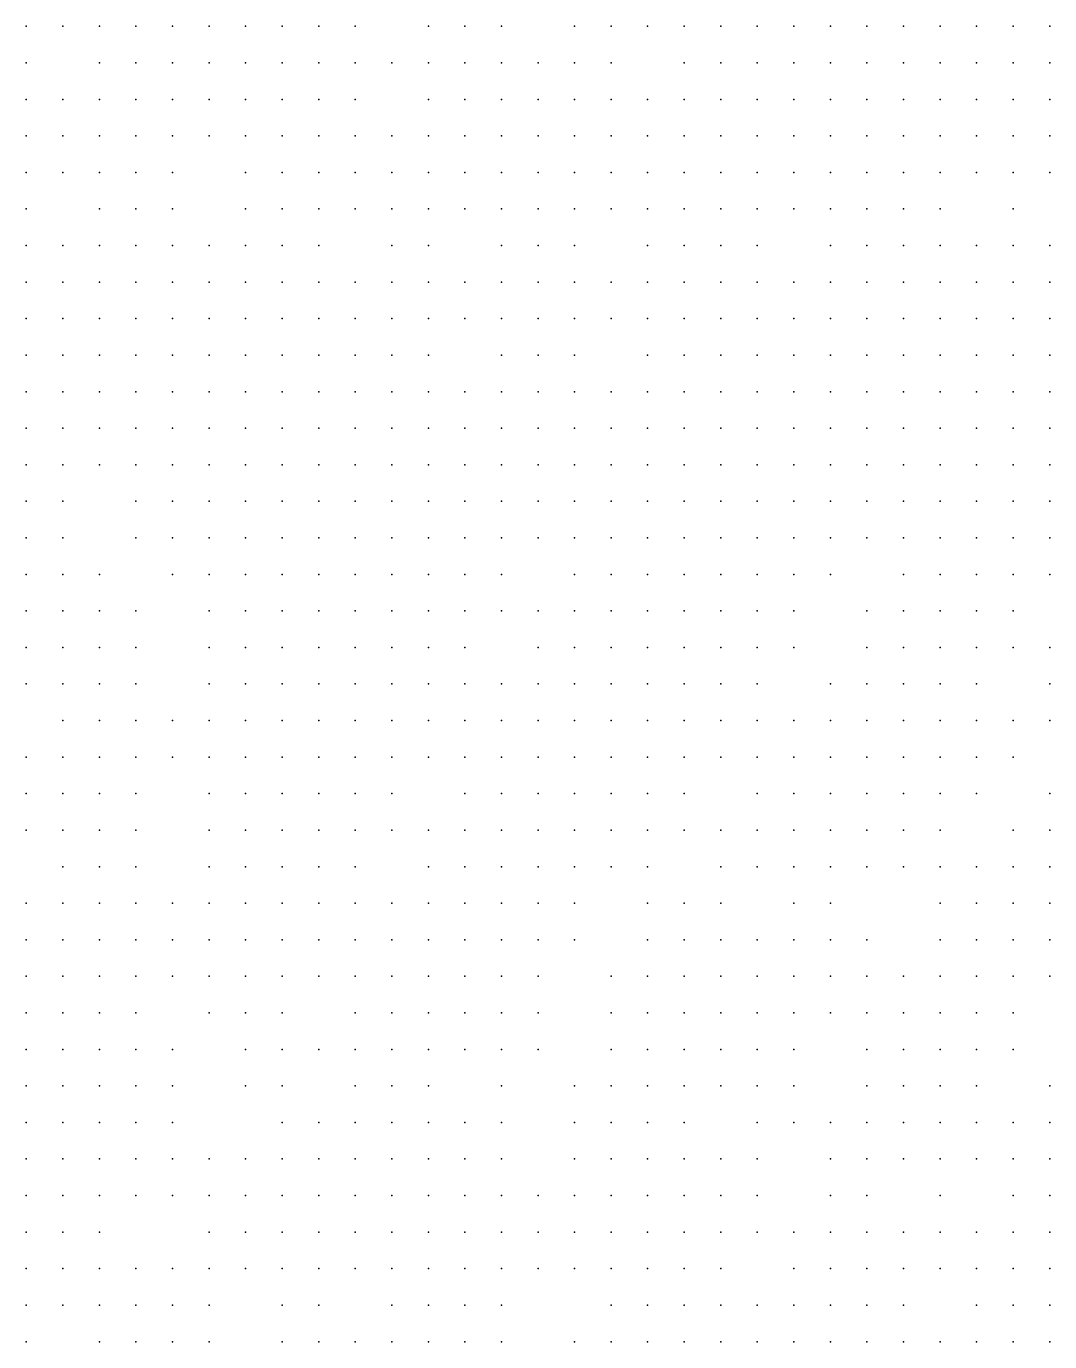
# Model space of a CAD drawing. Extents: x 429 to 793, y 817 to 1241.
# Drawn here: x 549.09 to 569.53, y 1002.03 to 1028.31 of the extents above; entities that cross this region are included whole.
import ezdxf

# ---------------------------------------------------------------- set-up
doc = ezdxf.new("R2010")
doc.units = 0

msp = doc.modelspace()

# ---------------------------------------------------------------- linework, layer by layer
for p in [(549.09, 1028.31, 216.003), (549.82, 1028.31, 216.028), (550.55, 1028.31, 216.243), (551.28, 1028.31, 216.49), (552.01, 1028.31, 216.535), (552.74, 1028.31, 216.678), (553.47, 1028.31, 217.04), (554.2, 1028.31, 217.26), (554.93, 1028.31, 217.307), (555.66, 1028.31, 217.55), (557.12, 1028.31, 217.803), (557.85, 1028.31, 218.157), (558.58, 1028.31, 218.31), (560.04, 1028.31, 218.567), (560.77, 1028.31, 218.823), (561.5, 1028.31, 219.08), (562.23, 1028.31, 219.177), (562.96, 1028.31, 219.353), (563.69, 1028.31, 219.568), (564.42, 1028.31, 219.783), (565.15, 1028.31, 219.998), (565.88, 1028.31, 220.213), (566.61, 1028.31, 220.534), (567.34, 1028.31, 220.65), (568.07, 1028.31, 220.928), (568.8, 1028.31, 221.13), (569.53, 1028.31, 221.37), (549.09, 1027.58, 216.147), (550.55, 1027.58, 216.387), (551.28, 1027.58, 216.633), (552.01, 1027.58, 216.88), (552.74, 1027.58, 216.828), (553.47, 1027.58, 217.19), (554.2, 1027.58, 217.41), (554.93, 1027.58, 217.48), (555.66, 1027.58, 217.7), (556.39, 1027.58, 217.85), (557.12, 1027.58, 218.003), (557.85, 1027.58, 218.303), (558.58, 1027.58, 218.457), (559.31, 1027.58, 218.539), (560.04, 1027.58, 218.768), (560.77, 1027.58, 218.997), (562.23, 1027.58, 219.334), (562.96, 1027.58, 219.51), (563.69, 1027.58, 219.823), (564.42, 1027.58, 219.94), (565.15, 1027.58, 220.189), (565.88, 1027.58, 220.438), (566.61, 1027.58, 220.585), (567.34, 1027.58, 220.8), (568.07, 1027.58, 221.04), (568.8, 1027.58, 221.28), (569.53, 1027.58, 221.52), (549.09, 1026.85, 216.29), (549.82, 1026.85, 216.385), (550.55, 1026.85, 216.53), (551.28, 1026.85, 216.777), (552.01, 1026.85, 217.023), (552.74, 1026.85, 216.978), (553.47, 1026.85, 217.34), (554.2, 1026.85, 217.363), (554.93, 1026.85, 217.607), (555.66, 1026.85, 217.85), (557.12, 1026.85, 218.15), (557.85, 1026.85, 218.45), (558.58, 1026.85, 218.603), (559.31, 1026.85, 218.686), (560.04, 1026.85, 218.915), (560.77, 1026.85, 219.117), (561.5, 1026.85, 219.227), (562.23, 1026.85, 219.434), (562.96, 1026.85, 219.588), (563.69, 1026.85, 219.959), (564.42, 1026.85, 220.077), (565.15, 1026.85, 220.326), (565.88, 1026.85, 220.575), (566.61, 1026.85, 220.721), (567.34, 1026.85, 220.933), (568.07, 1026.85, 221.168), (568.8, 1026.85, 221.336), (569.53, 1026.85, 221.619), (549.09, 1026.12, 216.24), (549.82, 1026.12, 216.525), (550.55, 1026.12, 216.67), (551.28, 1026.12, 216.75), (552.01, 1026.12, 217.163), (552.74, 1026.12, 217.19), (553.47, 1026.12, 217.27), (554.2, 1026.12, 217.705), (554.93, 1026.12, 217.853), (555.66, 1026.12, 218), (556.39, 1026.12, 218.223), (557.12, 1026.12, 218.25), (557.85, 1026.12, 218.5), (558.58, 1026.12, 218.75), (559.31, 1026.12, 218.833), (560.04, 1026.12, 219.007), (560.77, 1026.12, 219.263), (561.5, 1026.12, 219.373), (562.23, 1026.12, 219.581), (562.96, 1026.12, 219.788), (563.69, 1026.12, 219.842), (564.42, 1026.12, 220.213), (565.15, 1026.12, 220.463), (565.88, 1026.12, 220.642), (566.61, 1026.12, 220.854), (567.34, 1026.12, 221.067), (568.07, 1026.12, 221.302), (568.8, 1026.12, 221.537), (569.53, 1026.12, 221.745), (549.09, 1025.39, 216.57), (549.82, 1025.39, 216.665), (550.55, 1025.39, 216.81), (551.28, 1025.39, 217.057), (552.01, 1025.39, 217.307), (553.47, 1025.39, 217.413), (554.2, 1025.39, 217.653), (554.93, 1025.39, 217.993), (555.66, 1025.39, 218.14), (556.39, 1025.39, 218.363), (557.12, 1025.39, 218.445), (557.85, 1025.39, 218.703), (558.58, 1025.39, 218.89), (559.31, 1025.39, 219.08), (560.04, 1025.39, 219.085), (560.77, 1025.39, 219.321), (561.5, 1025.39, 219.52), (562.23, 1025.39, 219.762), (562.96, 1025.39, 220.003), (563.69, 1025.39, 220.143), (564.42, 1025.39, 220.35), (565.15, 1025.39, 220.563), (565.88, 1025.39, 220.775), (566.61, 1025.39, 220.987), (567.34, 1025.39, 221.2), (568.07, 1025.39, 221.466), (568.8, 1025.39, 221.67), (569.53, 1025.39, 221.905), (549.09, 1024.66, 216.703), (550.55, 1024.66, 216.95), (551.28, 1024.66, 217.2), (552.01, 1024.66, 217.45), (553.47, 1024.66, 217.557), (554.2, 1024.66, 217.797), (554.93, 1024.66, 218.037), (555.66, 1024.66, 218.28), (556.39, 1024.66, 218.503), (557.12, 1024.66, 218.655), (557.85, 1024.66, 218.842), (558.58, 1024.66, 219.03), (559.31, 1024.66, 219.22), (560.04, 1024.66, 219.41), (560.77, 1024.66, 219.458), (561.5, 1024.66, 219.657), (562.23, 1024.66, 219.898), (562.96, 1024.66, 220.14), (563.69, 1024.66, 220.278), (564.42, 1024.66, 220.483), (565.15, 1024.66, 220.688), (565.88, 1024.66, 220.838), (566.61, 1024.66, 220.959), (567.34, 1024.66, 221.323), (568.8, 1024.66, 221.732), (549.09, 1023.93, 216.642), (549.82, 1023.93, 216.89), (550.55, 1023.93, 217.08), (551.28, 1023.93, 217.267), (552.01, 1023.93, 217.39), (552.74, 1023.93, 217.545), (553.47, 1023.93, 217.7), (554.2, 1023.93, 217.94), (554.93, 1023.93, 218.18), (556.39, 1023.93, 218.42), (557.12, 1023.93, 218.795), (558.58, 1023.93, 218.982), (559.31, 1023.93, 219.36), (560.04, 1023.93, 219.55), (561.5, 1023.93, 219.793), (562.23, 1023.93, 220.035), (562.96, 1023.93, 220.207), (563.69, 1023.93, 220.412), (565.15, 1023.93, 220.617), (565.88, 1023.93, 220.822), (566.61, 1023.93, 221.082), (567.34, 1023.93, 221.326), (568.07, 1023.93, 221.447), (568.8, 1023.93, 221.713), (569.53, 1023.93, 221.917), (549.09, 1023.2, 216.83), (549.82, 1023.2, 217.02), (550.55, 1023.2, 217.21), (551.28, 1023.2, 217.397), (552.01, 1023.2, 217.585), (552.74, 1023.2, 217.675), (553.47, 1023.2, 217.83), (554.2, 1023.2, 218.042), (554.93, 1023.2, 218.255), (555.66, 1023.2, 218.371), (556.39, 1023.2, 218.648), (557.12, 1023.2, 218.876), (557.85, 1023.2, 218.974), (558.58, 1023.2, 219.072), (559.31, 1023.2, 219.3), (560.04, 1023.2, 219.393), (560.77, 1023.2, 219.74), (561.5, 1023.2, 219.93), (562.23, 1023.2, 220.16), (562.96, 1023.2, 220.28), (563.69, 1023.2, 220.34), (564.42, 1023.2, 220.63), (565.15, 1023.2, 220.75), (565.88, 1023.2, 220.983), (566.61, 1023.2, 221.16), (567.34, 1023.2, 221.365), (568.07, 1023.2, 221.57), (568.8, 1023.2, 221.963), (569.53, 1023.2, 222.04), (549.09, 1022.47, 216.96), (549.82, 1022.47, 217.179), (550.55, 1022.47, 217.34), (551.28, 1022.47, 217.527), (552.01, 1022.47, 217.715), (552.74, 1022.47, 217.805), (553.47, 1022.47, 217.96), (554.2, 1022.47, 218.173), (554.93, 1022.47, 218.322), (555.66, 1022.47, 218.504), (556.39, 1022.47, 218.687), (557.12, 1022.47, 218.872), (557.85, 1022.47, 219.104), (558.58, 1022.47, 219.202), (559.31, 1022.47, 219.43), (560.04, 1022.47, 219.522), (560.77, 1022.47, 219.805), (561.5, 1022.47, 219.867), (562.23, 1022.47, 220.05), (562.96, 1022.47, 220.39), (563.69, 1022.47, 220.51), (564.42, 1022.47, 220.74), (565.15, 1022.47, 220.86), (565.88, 1022.47, 221.092), (566.61, 1022.47, 221.215), (567.34, 1022.47, 221.473), (568.07, 1022.47, 221.673), (568.8, 1022.47, 221.896), (569.53, 1022.47, 222.203), (549.09, 1021.74, 217.018), (549.82, 1021.74, 217.296), (550.55, 1021.74, 217.457), (551.28, 1021.74, 217.557), (552.01, 1021.74, 217.773), (552.74, 1021.74, 217.99), (553.47, 1021.74, 218.312), (554.2, 1021.74, 218.407), (554.93, 1021.74, 218.455), (555.66, 1021.74, 218.725), (556.39, 1021.74, 218.82), (557.12, 1021.74, 219.037), (558.58, 1021.74, 219.375), (559.31, 1021.74, 219.56), (560.04, 1021.74, 219.742), (561.5, 1021.74, 219.987), (562.23, 1021.74, 220.17), (562.96, 1021.74, 220.367), (563.69, 1021.74, 220.62), (564.42, 1021.74, 220.85), (565.15, 1021.74, 220.97), (565.88, 1021.74, 221.202), (566.61, 1021.74, 221.377), (567.34, 1021.74, 221.577), (568.07, 1021.74, 221.777), (568.8, 1021.74, 221.999), (569.53, 1021.74, 222.29), (549.09, 1021.01, 217.192), (549.82, 1021.01, 217.413), (550.55, 1021.01, 217.573), (551.28, 1021.01, 217.673), (552.01, 1021.01, 217.89), (552.74, 1021.01, 218.021), (553.47, 1021.01, 218.213), (554.2, 1021.01, 218.534), (554.93, 1021.01, 218.629), (555.66, 1021.01, 218.851), (556.39, 1021.01, 218.947), (557.12, 1021.01, 219.163), (557.85, 1021.01, 219.253), (558.58, 1021.01, 219.499), (559.31, 1021.01, 219.772), (560.04, 1021.01, 219.874), (560.77, 1021.01, 220.086), (561.5, 1021.01, 220.188), (562.23, 1021.01, 220.29), (562.96, 1021.01, 220.515), (563.69, 1021.01, 220.74), (564.42, 1021.01, 220.882), (565.15, 1021.01, 221.08), (565.88, 1021.01, 221.28), (566.61, 1021.01, 221.48), (567.34, 1021.01, 221.68), (568.07, 1021.01, 221.88), (568.8, 1021.01, 222.103), (569.53, 1021.01, 222.325), (549.09, 1020.28, 217.305), (549.82, 1020.28, 217.497), (550.55, 1020.28, 217.69), (551.28, 1020.28, 217.883), (552.01, 1020.28, 217.952), (552.74, 1020.28, 218.144), (553.47, 1020.28, 218.337), (554.2, 1020.28, 218.522), (554.93, 1020.28, 218.756), (555.66, 1020.28, 218.978), (556.39, 1020.28, 219.073), (557.12, 1020.28, 219.29), (557.85, 1020.28, 219.438), (558.58, 1020.28, 219.616), (559.31, 1020.28, 219.793), (560.04, 1020.28, 219.984), (560.77, 1020.28, 220.196), (561.5, 1020.28, 220.298), (562.23, 1020.28, 220.4), (562.96, 1020.28, 220.625), (563.69, 1020.28, 220.85), (564.42, 1020.28, 220.992), (565.15, 1020.28, 221.187), (565.88, 1020.28, 221.382), (566.61, 1020.28, 221.64), (567.34, 1020.28, 221.76), (568.07, 1020.28, 221.98), (568.8, 1020.28, 222.128), (569.53, 1020.28, 222.375), (549.09, 1019.55, 217.603), (549.82, 1019.55, 217.8), (550.55, 1019.55, 217.906), (551.28, 1019.55, 218.019), (552.01, 1019.55, 218.235), (552.74, 1019.55, 218.347), (553.47, 1019.55, 218.46), (554.2, 1019.55, 218.671), (554.93, 1019.55, 218.882), (555.66, 1019.55, 219.015), (556.39, 1019.55, 219.2), (557.12, 1019.55, 219.503), (557.85, 1019.55, 219.555), (558.58, 1019.55, 219.732), (559.31, 1019.55, 219.91), (560.04, 1019.55, 220.087), (560.77, 1019.55, 220.148), (561.5, 1019.55, 220.408), (562.23, 1019.55, 220.51), (562.96, 1019.55, 220.735), (563.69, 1019.55, 220.903), (564.42, 1019.55, 221.098), (565.15, 1019.55, 221.293), (565.88, 1019.55, 221.488), (566.61, 1019.55, 221.683), (567.34, 1019.55, 221.86), (568.07, 1019.55, 222.08), (568.8, 1019.55, 222.228), (569.53, 1019.55, 222.517), (549.09, 1018.82, 217.712), (549.82, 1018.82, 217.91), (551.28, 1018.82, 218.122), (552.01, 1018.82, 218.338), (552.74, 1018.82, 218.451), (553.47, 1018.82, 218.563), (554.2, 1018.82, 218.774), (554.93, 1018.82, 218.985), (555.66, 1018.82, 219.117), (556.39, 1018.82, 219.4), (557.12, 1018.82, 219.6), (557.85, 1018.82, 219.703), (558.58, 1018.82, 219.807), (559.31, 1018.82, 220.007), (560.04, 1018.82, 220.112), (560.77, 1018.82, 220.313), (561.5, 1018.82, 220.515), (562.23, 1018.82, 220.62), (562.96, 1018.82, 220.82), (563.69, 1018.82, 221.01), (564.42, 1018.82, 221.273), (565.15, 1018.82, 221.4), (565.88, 1018.82, 221.613), (566.61, 1018.82, 221.79), (567.34, 1018.82, 221.985), (568.07, 1018.82, 222.18), (568.8, 1018.82, 222.327), (569.53, 1018.82, 222.39), (549.09, 1018.09, 217.822), (549.82, 1018.09, 218.02), (551.28, 1018.09, 218.098), (552.01, 1018.09, 218.285), (552.74, 1018.09, 218.554), (553.47, 1018.09, 218.667), (554.2, 1018.09, 218.878), (554.93, 1018.09, 219.033), (555.66, 1018.09, 219.213), (556.39, 1018.09, 219.393), (557.12, 1018.09, 219.571), (557.85, 1018.09, 219.8), (558.58, 1018.09, 219.903), (559.31, 1018.09, 220.103), (560.04, 1018.09, 220.208), (560.77, 1018.09, 220.41), (561.5, 1018.09, 220.538), (562.23, 1018.09, 220.71), (562.96, 1018.09, 220.893), (563.69, 1018.09, 221.02), (564.42, 1018.09, 221.347), (565.15, 1018.09, 221.473), (565.88, 1018.09, 221.687), (566.61, 1018.09, 221.827), (567.34, 1018.09, 222.04), (568.07, 1018.09, 222.055), (568.8, 1018.09, 222.364), (569.53, 1018.09, 222.521), (549.09, 1017.36, 217.784), (549.82, 1017.36, 218.12), (550.55, 1017.36, 218.233), (552.01, 1017.36, 218.445), (552.74, 1017.36, 218.583), (553.47, 1017.36, 218.77), (554.2, 1017.36, 219.077), (554.93, 1017.36, 219.13), (555.66, 1017.36, 219.31), (556.39, 1017.36, 219.49), (557.12, 1017.36, 219.668), (557.85, 1017.36, 219.845), (558.58, 1017.36, 220.022), (560.04, 1017.36, 220.305), (560.77, 1017.36, 220.455), (561.5, 1017.36, 220.628), (562.23, 1017.36, 220.8), (562.96, 1017.36, 220.983), (563.69, 1017.36, 221.165), (564.42, 1017.36, 221.22), (565.15, 1017.36, 221.547), (566.61, 1017.36, 221.9), (567.34, 1017.36, 221.93), (568.07, 1017.36, 222.115), (568.8, 1017.36, 222.3), (569.53, 1017.36, 222.548), (549.09, 1016.63, 217.884), (549.82, 1016.63, 218.002), (550.55, 1016.63, 218.333), (551.28, 1016.63, 218.545), (552.74, 1016.63, 218.682), (553.47, 1016.63, 218.97), (554.2, 1016.63, 219.17), (554.93, 1016.63, 219.277), (555.66, 1016.63, 219.383), (556.39, 1016.63, 219.583), (557.12, 1016.63, 219.691), (557.85, 1016.63, 219.892), (558.58, 1016.63, 220.114), (559.31, 1016.63, 220.2), (560.04, 1016.63, 220.386), (560.77, 1016.63, 220.545), (561.5, 1016.63, 220.784), (562.23, 1016.63, 220.89), (562.96, 1016.63, 221.093), (563.69, 1016.63, 221.255), (564.42, 1016.63, 221.438), (565.88, 1016.63, 221.62), (566.61, 1016.63, 221.925), (567.34, 1016.63, 221.99), (568.07, 1016.63, 222.175), (568.8, 1016.63, 222.36), (549.09, 1015.9, 218.122), (549.82, 1015.9, 218.22), (550.55, 1015.9, 218.433), (551.28, 1015.9, 218.593), (552.74, 1015.9, 218.778), (553.47, 1015.9, 218.963), (554.2, 1015.9, 219.141), (554.93, 1015.9, 219.37), (555.66, 1015.9, 219.477), (556.39, 1015.9, 219.677), (557.12, 1015.9, 219.784), (557.85, 1015.9, 220.028), (559.31, 1015.9, 220.287), (560.04, 1015.9, 220.454), (560.77, 1015.9, 220.678), (561.5, 1015.9, 220.864), (562.23, 1015.9, 220.97), (562.96, 1015.9, 221.173), (563.69, 1015.9, 221.295), (564.42, 1015.9, 221.513), (565.88, 1015.9, 221.796), (566.61, 1015.9, 221.856), (567.34, 1015.9, 222.101), (568.07, 1015.9, 222.231), (568.8, 1015.9, 222.407), (569.53, 1015.9, 222.557), (549.09, 1015.17, 218.199), (549.82, 1015.17, 218.32), (550.55, 1015.17, 218.514), (551.28, 1015.17, 218.69), (552.74, 1015.17, 218.943), (553.47, 1015.17, 219.06), (554.2, 1015.17, 219.257), (554.93, 1015.17, 219.415), (555.66, 1015.17, 219.592), (556.39, 1015.17, 219.77), (557.12, 1015.17, 219.943), (557.85, 1015.17, 220.115), (558.58, 1015.17, 220.201), (559.31, 1015.17, 220.373), (560.04, 1015.17, 220.541), (560.77, 1015.17, 220.708), (561.5, 1015.17, 220.944), (562.23, 1015.17, 221.05), (562.96, 1015.17, 221.253), (563.69, 1015.17, 221.407), (565.15, 1015.17, 221.577), (565.88, 1015.17, 221.747), (566.61, 1015.17, 221.972), (567.34, 1015.17, 222.148), (568.07, 1015.17, 222.277), (569.53, 1015.17, 222.603), (549.82, 1014.44, 218.397), (550.55, 1014.44, 218.582), (551.28, 1014.44, 218.708), (552.01, 1014.44, 218.825), (552.74, 1014.44, 219.019), (553.47, 1014.44, 219.137), (554.2, 1014.44, 219.333), (554.93, 1014.44, 219.453), (555.66, 1014.44, 219.668), (556.39, 1014.44, 219.843), (557.12, 1014.44, 220.008), (557.85, 1014.44, 220.235), (558.58, 1014.44, 220.347), (559.31, 1014.44, 220.46), (560.04, 1014.44, 220.643), (560.77, 1014.44, 220.827), (561.5, 1014.44, 220.963), (562.23, 1014.44, 221.13), (562.96, 1014.44, 221.3), (563.69, 1014.44, 221.408), (564.42, 1014.44, 221.47), (565.15, 1014.44, 221.64), (565.88, 1014.44, 221.81), (566.61, 1014.44, 221.982), (567.34, 1014.44, 222.155), (568.07, 1014.44, 222.327), (568.8, 1014.44, 222.453), (569.53, 1014.44, 222.65), (549.09, 1013.71, 218.276), (549.82, 1013.71, 218.473), (550.55, 1013.71, 218.658), (551.28, 1013.71, 218.843), (552.01, 1013.71, 218.902), (552.74, 1013.71, 219.096), (553.47, 1013.71, 219.213), (554.2, 1013.71, 219.41), (554.93, 1013.71, 219.567), (555.66, 1013.71, 219.742), (556.39, 1013.71, 219.917), (557.12, 1013.71, 220.082), (557.85, 1013.71, 220.298), (558.58, 1013.71, 220.411), (559.31, 1013.71, 220.523), (560.04, 1013.71, 220.707), (560.77, 1013.71, 220.89), (561.5, 1013.71, 221.023), (562.23, 1013.71, 221.18), (562.96, 1013.71, 221.284), (563.69, 1013.71, 221.438), (564.42, 1013.71, 221.562), (565.15, 1013.71, 221.686), (565.88, 1013.71, 221.84), (566.61, 1013.71, 221.99), (567.34, 1013.71, 222.17), (568.07, 1013.71, 222.35), (568.8, 1013.71, 222.5), (549.09, 1012.98, 218.353), (549.82, 1012.98, 218.55), (550.55, 1012.98, 218.752), (551.28, 1012.98, 218.953), (552.74, 1012.98, 219.105), (553.47, 1012.98, 219.29), (554.2, 1012.98, 219.582), (554.93, 1012.98, 219.64), (555.66, 1012.98, 219.815), (556.39, 1012.98, 219.99), (557.85, 1012.98, 220.247), (558.58, 1012.98, 220.474), (559.31, 1012.98, 220.587), (560.04, 1012.98, 220.77), (560.77, 1012.98, 220.915), (561.5, 1012.98, 221.072), (562.23, 1012.98, 221.23), (563.69, 1012.98, 221.385), (564.42, 1012.98, 221.592), (565.15, 1012.98, 221.716), (565.88, 1012.98, 221.87), (566.61, 1012.98, 222.02), (567.34, 1012.98, 222.2), (568.07, 1012.98, 222.349), (569.53, 1012.98, 222.497), (549.09, 1012.25, 218.354), (549.82, 1012.25, 218.617), (550.55, 1012.25, 218.818), (551.28, 1012.25, 219.02), (552.74, 1012.25, 219.172), (553.47, 1012.25, 219.466), (554.2, 1012.25, 219.642), (554.93, 1012.25, 219.758), (555.66, 1012.25, 219.874), (556.39, 1012.25, 220.05), (557.12, 1012.25, 220.17), (557.85, 1012.25, 220.35), (558.58, 1012.25, 220.53), (559.31, 1012.25, 220.65), (560.04, 1012.25, 220.807), (560.77, 1012.25, 220.965), (561.5, 1012.25, 221.122), (562.23, 1012.25, 221.17), (562.96, 1012.25, 221.28), (563.69, 1012.25, 221.445), (564.42, 1012.25, 221.59), (565.15, 1012.25, 221.746), (565.88, 1012.25, 221.9), (566.61, 1012.25, 222.05), (567.34, 1012.25, 222.198), (568.8, 1012.25, 222.346), (569.53, 1012.25, 222.493), (549.82, 1011.52, 218.683), (550.55, 1011.52, 218.885), (551.28, 1011.52, 219.053), (552.74, 1011.52, 219.238), (553.47, 1011.52, 219.423), (554.2, 1011.52, 219.593), (554.93, 1011.52, 219.818), (555.66, 1011.52, 219.934), (557.12, 1011.52, 220.23), (557.85, 1011.52, 220.41), (558.58, 1011.52, 220.543), (559.31, 1011.52, 220.7), (560.04, 1011.52, 220.85), (560.77, 1011.52, 220.95), (561.5, 1011.52, 221.06), (562.96, 1011.52, 221.32), (563.69, 1011.52, 221.485), (564.42, 1011.52, 221.61), (565.15, 1011.52, 221.779), (565.88, 1011.52, 221.917), (566.61, 1011.52, 222.012), (567.34, 1011.52, 222.134), (568.07, 1011.52, 222.246), (568.8, 1011.52, 222.368), (569.53, 1011.52, 222.49), (549.09, 1010.79, 218.553), (549.82, 1010.79, 218.75), (550.55, 1010.79, 218.935), (551.28, 1010.79, 219.054), (552.01, 1010.79, 219.12), (552.74, 1010.79, 219.305), (553.47, 1010.79, 219.49), (554.2, 1010.79, 219.66), (554.93, 1010.79, 219.83), (555.66, 1010.79, 220), (556.39, 1010.79, 220.11), (557.12, 1010.79, 220.29), (557.85, 1010.79, 220.435), (558.58, 1010.79, 220.592), (559.31, 1010.79, 220.75), (560.04, 1010.79, 220.9), (561.5, 1010.79, 221.1), (562.23, 1010.79, 221.21), (562.96, 1010.79, 221.36), (564.42, 1010.79, 221.658), (565.15, 1010.79, 221.796), (567.34, 1010.79, 222.124), (568.07, 1010.79, 222.236), (568.8, 1010.79, 222.358), (569.53, 1010.79, 222.48), (549.09, 1010.06, 218.599), (549.82, 1010.06, 218.797), (550.55, 1010.06, 218.977), (551.28, 1010.06, 219.094), (552.01, 1010.06, 219.226), (552.74, 1010.06, 219.358), (553.47, 1010.06, 219.53), (554.2, 1010.06, 219.67), (554.93, 1010.06, 219.85), (555.66, 1010.06, 220.03), (556.39, 1010.06, 220.17), (557.12, 1010.06, 220.327), (557.85, 1010.06, 220.485), (558.58, 1010.06, 220.643), (559.31, 1010.06, 220.8), (560.04, 1010.06, 220.954), (561.5, 1010.06, 221.1), (562.23, 1010.06, 221.25), (562.96, 1010.06, 221.4), (563.69, 1010.06, 221.537), (564.42, 1010.06, 221.675), (565.15, 1010.06, 221.812), (565.88, 1010.06, 221.933), (567.34, 1010.06, 222.061), (568.07, 1010.06, 222.188), (568.8, 1010.06, 222.348), (569.53, 1010.06, 222.47), (549.09, 1009.33, 218.646), (549.82, 1009.33, 218.843), (550.55, 1009.33, 219.023), (551.28, 1009.33, 219.203), (552.01, 1009.33, 219.266), (552.74, 1009.33, 219.398), (553.47, 1009.33, 219.57), (554.2, 1009.33, 219.71), (554.93, 1009.33, 219.905), (555.66, 1009.33, 220.037), (556.39, 1009.33, 220.2), (557.12, 1009.33, 220.347), (557.85, 1009.33, 220.442), (558.58, 1009.33, 220.561), (559.31, 1009.33, 220.817), (560.77, 1009.33, 220.971), (561.5, 1009.33, 221.108), (562.23, 1009.33, 221.263), (562.96, 1009.33, 221.403), (563.69, 1009.33, 221.516), (564.42, 1009.33, 221.614), (565.15, 1009.33, 221.706), (565.88, 1009.33, 221.828), (566.61, 1009.33, 221.95), (567.34, 1009.33, 222.077), (568.07, 1009.33, 222.205), (568.8, 1009.33, 222.333), (569.53, 1009.33, 222.46), (549.09, 1008.6, 218.744), (549.82, 1008.6, 218.89), (550.55, 1008.6, 219.077), (551.28, 1008.6, 219.25), (552.74, 1008.6, 219.438), (553.47, 1008.6, 219.61), (554.2, 1008.6, 219.773), (555.66, 1008.6, 220.067), (556.39, 1008.6, 220.23), (557.12, 1008.6, 220.378), (557.85, 1008.6, 220.525), (558.58, 1008.6, 220.578), (559.31, 1008.6, 220.833), (560.77, 1008.6, 220.988), (561.5, 1008.6, 221.127), (562.23, 1008.6, 221.267), (562.96, 1008.6, 221.407), (563.69, 1008.6, 221.519), (564.42, 1008.6, 221.584), (565.15, 1008.6, 221.676), (565.88, 1008.6, 221.798), (566.61, 1008.6, 221.92), (567.34, 1008.6, 222.04), (568.07, 1008.6, 222.16), (568.8, 1008.6, 222.31), (549.09, 1007.87, 218.774), (549.82, 1007.87, 218.92), (550.55, 1007.87, 219.107), (551.28, 1007.87, 219.265), (552.01, 1007.87, 219.458), (553.47, 1007.87, 219.752), (554.2, 1007.87, 219.874), (554.93, 1007.87, 220.016), (555.66, 1007.87, 220.138), (556.39, 1007.87, 220.26), (557.12, 1007.87, 220.412), (557.85, 1007.87, 220.565), (558.58, 1007.87, 220.703), (559.31, 1007.87, 220.85), (560.77, 1007.87, 221.071), (561.5, 1007.87, 221.13), (562.23, 1007.87, 221.27), (562.96, 1007.87, 221.41), (563.69, 1007.87, 221.522), (564.42, 1007.87, 221.632), (565.88, 1007.87, 221.768), (566.61, 1007.87, 221.89), (567.34, 1007.87, 222.01), (568.07, 1007.87, 222.127), (568.8, 1007.87, 222.227), (549.09, 1007.14, 218.804), (549.82, 1007.14, 218.95), (550.55, 1007.14, 219.137), (551.28, 1007.14, 219.307), (552.01, 1007.14, 219.482), (553.47, 1007.14, 219.657), (554.2, 1007.14, 219.894), (555.66, 1007.14, 220.158), (556.39, 1007.14, 220.28), (557.12, 1007.14, 220.433), (558.58, 1007.14, 220.719), (560.04, 1007.14, 220.954), (560.77, 1007.14, 221.058), (561.5, 1007.14, 221.175), (562.23, 1007.14, 221.293), (562.96, 1007.14, 221.397), (563.69, 1007.14, 221.495), (564.42, 1007.14, 221.635), (565.88, 1007.14, 221.747), (566.61, 1007.14, 221.86), (567.34, 1007.14, 221.96), (568.07, 1007.14, 222.06), (569.53, 1007.14, 222.16), (549.09, 1006.41, 218.78), (549.82, 1006.41, 218.98), (550.55, 1006.41, 219.155), (551.28, 1006.41, 219.33), (552.01, 1006.41, 219.505), (554.2, 1006.41, 219.817), (554.93, 1006.41, 220.036), (555.66, 1006.41, 220.178), (556.39, 1006.41, 220.3), (557.12, 1006.41, 220.453), (557.85, 1006.41, 220.588), (558.58, 1006.41, 220.726), (560.04, 1006.41, 220.863), (560.77, 1006.41, 220.988), (561.5, 1006.41, 221.162), (562.23, 1006.41, 221.279), (563.69, 1006.41, 221.481), (564.42, 1006.41, 221.566), (565.15, 1006.41, 221.664), (565.88, 1006.41, 221.727), (566.61, 1006.41, 221.817), (567.34, 1006.41, 221.894), (568.07, 1006.41, 221.932), (568.8, 1006.41, 222.041), (569.53, 1006.41, 222.077), (549.09, 1005.68, 218.785), (549.82, 1005.68, 218.98), (550.55, 1005.68, 219.152), (551.28, 1005.68, 219.259), (552.01, 1005.68, 219.397), (552.74, 1005.68, 219.539), (553.47, 1005.68, 219.68), (554.2, 1005.68, 219.84), (554.93, 1005.68, 220), (555.66, 1005.68, 220.16), (556.39, 1005.68, 220.32), (557.12, 1005.68, 220.458), (557.85, 1005.68, 220.595), (558.58, 1005.68, 220.732), (560.04, 1005.68, 220.87), (560.77, 1005.68, 220.995), (561.5, 1005.68, 221.12), (562.23, 1005.68, 221.266), (562.96, 1005.68, 221.383), (563.69, 1005.68, 221.468), (565.15, 1005.68, 221.593), (565.88, 1005.68, 221.683), (566.61, 1005.68, 221.773), (567.34, 1005.68, 221.851), (568.07, 1005.68, 221.928), (568.8, 1005.68, 221.968), (569.53, 1005.68, 222.004), (549.09, 1004.95, 218.785), (549.82, 1004.95, 218.98), (550.55, 1004.95, 219.152), (551.28, 1004.95, 219.325), (552.01, 1004.95, 219.394), (552.74, 1004.95, 219.535), (553.47, 1004.95, 219.677), (554.2, 1004.95, 219.836), (554.93, 1004.95, 219.995), (555.66, 1004.95, 220.158), (556.39, 1004.95, 220.307), (557.12, 1004.95, 220.434), (557.85, 1004.95, 220.508), (558.58, 1004.95, 220.629), (559.31, 1004.95, 220.749), (560.04, 1004.95, 220.843), (560.77, 1004.95, 220.988), (561.5, 1004.95, 221.107), (562.23, 1004.95, 221.225), (562.96, 1004.95, 221.37), (563.69, 1004.95, 221.46), (565.15, 1004.95, 221.55), (565.88, 1004.95, 221.64), (567.34, 1004.95, 221.807), (568.8, 1004.95, 221.885), (569.53, 1004.95, 221.962), (549.09, 1004.22, 218.785), (549.82, 1004.22, 218.98), (550.55, 1004.22, 219.152), (552.74, 1004.22, 219.532), (553.47, 1004.22, 219.673), (554.2, 1004.22, 219.833), (554.93, 1004.22, 219.988), (555.66, 1004.22, 220.141), (556.39, 1004.22, 220.293), (557.12, 1004.22, 220.421), (557.85, 1004.22, 220.548), (558.58, 1004.22, 220.602), (559.31, 1004.22, 220.723), (560.04, 1004.22, 220.817), (560.77, 1004.22, 220.962), (561.5, 1004.22, 221.08), (562.23, 1004.22, 221.214), (562.96, 1004.22, 221.327), (563.69, 1004.22, 221.397), (564.42, 1004.22, 221.43), (565.15, 1004.22, 221.53), (565.88, 1004.22, 221.56), (566.61, 1004.22, 221.66), (567.34, 1004.22, 221.694), (568.07, 1004.22, 221.798), (568.8, 1004.22, 221.832), (569.53, 1004.22, 221.882), (549.09, 1003.49, 218.82), (549.82, 1003.49, 218.97), (550.55, 1003.49, 219.15), (551.28, 1003.49, 219.325), (552.01, 1003.49, 219.497), (552.74, 1003.49, 219.67), (553.47, 1003.49, 219.776), (554.2, 1003.49, 219.909), (554.93, 1003.49, 219.975), (555.66, 1003.49, 220.147), (556.39, 1003.49, 220.28), (557.12, 1003.49, 220.407), (557.85, 1003.49, 220.535), (558.58, 1003.49, 220.663), (559.31, 1003.49, 220.696), (560.04, 1003.49, 220.79), (560.77, 1003.49, 220.935), (561.5, 1003.49, 221.058), (562.23, 1003.49, 221.171), (562.96, 1003.49, 221.283), (564.42, 1003.49, 221.353), (565.15, 1003.49, 221.46), (565.88, 1003.49, 221.49), (566.61, 1003.49, 221.59), (567.34, 1003.49, 221.624), (568.07, 1003.49, 221.728), (568.8, 1003.49, 221.723), (569.53, 1003.49, 221.768), (549.09, 1002.76, 218.81), (549.82, 1002.76, 218.96), (550.55, 1002.76, 219.14), (551.28, 1002.76, 219.31), (552.01, 1002.76, 219.487), (552.74, 1002.76, 219.657), (554.2, 1002.76, 219.882), (554.93, 1002.76, 220.015), (556.39, 1002.76, 220.253), (557.12, 1002.76, 220.371), (557.85, 1002.76, 220.463), (558.58, 1002.76, 220.634), (560.77, 1002.76, 220.902), (561.5, 1002.76, 221.015), (562.23, 1002.76, 221.13), (562.96, 1002.76, 221.24), (563.69, 1002.76, 221.276), (564.42, 1002.76, 221.31), (565.15, 1002.76, 221.38), (565.88, 1002.76, 221.45), (566.61, 1002.76, 221.52), (568.07, 1002.76, 221.568), (568.8, 1002.76, 221.61), (569.53, 1002.76, 221.655), (549.09, 1002.03, 218.8), (550.55, 1002.03, 219.13), (551.28, 1002.03, 219.303), (552.01, 1002.03, 219.473), (552.74, 1002.03, 219.643), (554.2, 1002.03, 219.786), (554.93, 1002.03, 219.988), (555.66, 1002.03, 220.121), (556.39, 1002.03, 220.227), (557.12, 1002.03, 220.345), (557.85, 1002.03, 220.478), (558.58, 1002.03, 220.554), (560.04, 1002.03, 220.757), (560.77, 1002.03, 220.857), (561.5, 1002.03, 221.02), (562.23, 1002.03, 221.08), (562.96, 1002.03, 221.19), (563.69, 1002.03, 221.226), (564.42, 1002.03, 221.312), (565.15, 1002.03, 221.348), (565.88, 1002.03, 221.391), (566.61, 1002.03, 221.433), (567.34, 1002.03, 221.484), (568.07, 1002.03, 221.453), (568.8, 1002.03, 221.532), (569.53, 1002.03, 221.616)]:
    msp.add_point(p)

doc.saveas('drawing.dxf')
